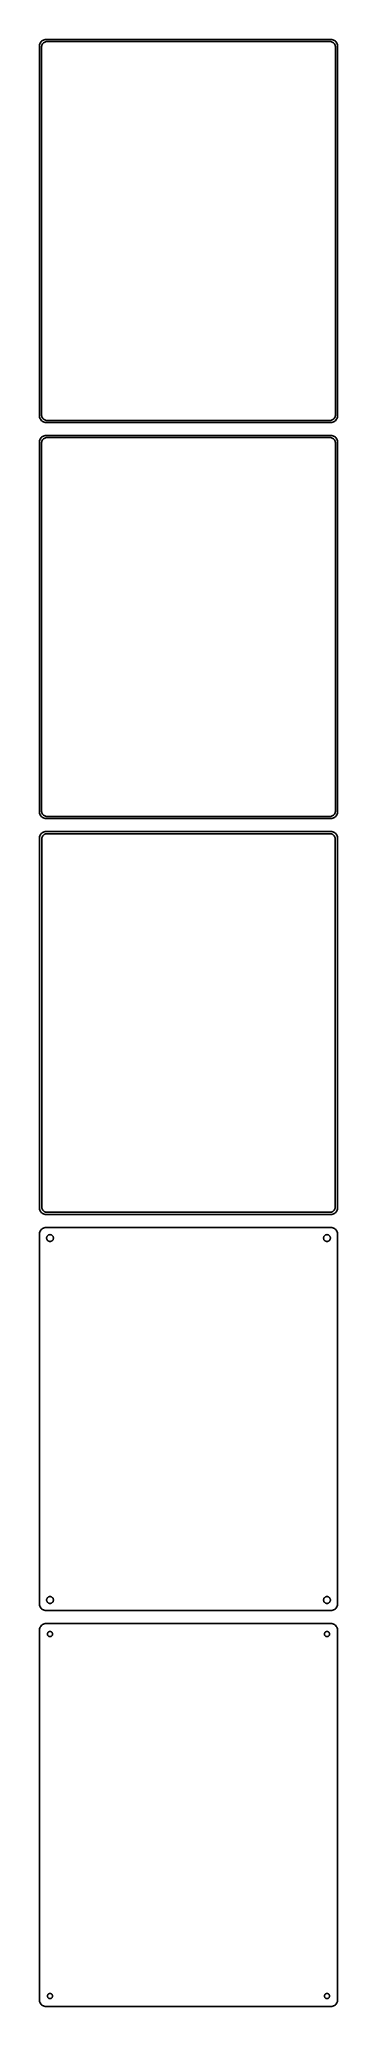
# Model space of a CAD drawing. Header units: metres. Extents: x -105 to 105, y 981 to 2367.
import ezdxf

# ---------------------------------------------------------------- set-up
doc = ezdxf.new("R2010")
doc.units = ezdxf.units.M

msp = doc.modelspace()

# ---------------------------------------------------------------- linework, layer by layer
for p, q in [((-104.961, 2362.63), (-105, 2362)), ((-105, 2362), (-105, 2102)), ((-104.843, 2363.24), (-104.961, 2362.63)), ((-104.649, 2363.84), (-104.843, 2363.24)), ((-104.382, 2364.41), (-104.649, 2363.84)), ((-104.045, 2364.94), (-104.382, 2364.41)), ((-103.645, 2365.42), (-104.045, 2364.94)), ((-103.187, 2365.85), (-103.645, 2365.42)), ((-103.5, 2361.5), (-103.468, 2362)), ((-103.5, 2102.5), (-103.5, 2361.5)), ((-103.468, 2362), (-103.374, 2362.49)), ((-103.374, 2362.49), (-103.219, 2362.97)), ((-103.219, 2362.97), (-103.005, 2363.43)), ((-102.679, 2366.22), (-103.187, 2365.85)), ((-103.005, 2363.43), (-102.736, 2363.85)), ((-102.736, 2363.85), (-102.416, 2364.24)), ((-102.129, 2366.52), (-102.679, 2366.22)), ((-102.416, 2364.24), (-102.05, 2364.58)), ((-101.545, 2366.76), (-102.129, 2366.52)), ((-102.05, 2364.58), (-101.643, 2364.88)), ((-101.643, 2364.88), (-101.203, 2365.12)), ((-100.937, 2366.91), (-101.545, 2366.76)), ((-101.203, 2365.12), (-100.736, 2365.3)), ((-100.314, 2366.99), (-100.937, 2366.91)), ((-100.736, 2365.3), (-100.25, 2365.43)), ((100.314, 2366.99), (-100.314, 2366.99)), ((-100.25, 2365.43), (-99.7512, 2365.49)), ((-99.7512, 2365.49), (99.7512, 2365.49)), ((99.7512, 2365.49), (100.25, 2365.43)), ((100.25, 2365.43), (100.736, 2365.3)), ((100.937, 2366.91), (100.314, 2366.99)), ((100.736, 2365.3), (101.203, 2365.12)), ((101.545, 2366.76), (100.937, 2366.91)), ((101.203, 2365.12), (101.643, 2364.88)), ((102.129, 2366.52), (101.545, 2366.76)), ((101.643, 2364.88), (102.05, 2364.58)), ((102.05, 2364.58), (102.416, 2364.24)), ((102.679, 2366.22), (102.129, 2366.52)), ((102.416, 2364.24), (102.736, 2363.85)), ((103.187, 2365.85), (102.679, 2366.22)), ((102.736, 2363.85), (103.005, 2363.43)), ((103.005, 2363.43), (103.219, 2362.97)), ((103.645, 2365.42), (103.187, 2365.85)), ((103.219, 2362.97), (103.374, 2362.49)), ((103.374, 2362.49), (103.468, 2362)), ((103.468, 2362), (103.5, 2361.5)), ((103.5, 2361.5), (103.5, 2102.5)), ((104.045, 2364.94), (103.645, 2365.42)), ((104.382, 2364.41), (104.045, 2364.94)), ((104.649, 2363.84), (104.382, 2364.41)), ((104.843, 2363.24), (104.649, 2363.84)), ((104.961, 2362.63), (104.843, 2363.24)), ((105, 2362), (104.961, 2362.63)), ((105, 2102), (105, 2362)), ((-105, 2102), (-104.961, 2101.37)), ((-104.961, 2101.37), (-104.843, 2100.76)), ((-104.843, 2100.76), (-104.649, 2100.16)), ((-104.649, 2100.16), (-104.382, 2099.59)), ((-104.382, 2099.59), (-104.045, 2099.06)), ((-104.045, 2099.06), (-103.645, 2098.58)), ((-103.645, 2098.58), (-103.187, 2098.15)), ((-103.468, 2102), (-103.5, 2102.5)), ((-103.374, 2101.51), (-103.468, 2102)), ((-103.219, 2101.03), (-103.374, 2101.51)), ((-103.005, 2100.57), (-103.219, 2101.03)), ((-103.187, 2098.15), (-102.679, 2097.78)), ((-102.736, 2100.15), (-103.005, 2100.57)), ((-102.416, 2099.76), (-102.736, 2100.15)), ((-102.679, 2097.78), (-102.129, 2097.48)), ((-102.05, 2099.42), (-102.416, 2099.76)), ((-102.129, 2097.48), (-101.545, 2097.24)), ((-101.643, 2099.12), (-102.05, 2099.42)), ((-101.203, 2098.88), (-101.643, 2099.12)), ((-101.545, 2097.24), (-100.937, 2097.09)), ((-100.736, 2098.7), (-101.203, 2098.88)), ((-100.937, 2097.09), (-100.314, 2097.01)), ((-100.25, 2098.57), (-100.736, 2098.7)), ((-100.314, 2097.01), (100.314, 2097.01)), ((-99.7512, 2098.51), (-100.25, 2098.57)), ((99.7512, 2098.51), (-99.7512, 2098.51)), ((100.25, 2098.57), (99.7512, 2098.51)), ((100.736, 2098.7), (100.25, 2098.57)), ((100.314, 2097.01), (100.937, 2097.09)), ((101.203, 2098.88), (100.736, 2098.7)), ((100.937, 2097.09), (101.545, 2097.24)), ((101.643, 2099.12), (101.203, 2098.88)), ((101.545, 2097.24), (102.129, 2097.48)), ((102.05, 2099.42), (101.643, 2099.12)), ((102.416, 2099.76), (102.05, 2099.42)), ((102.129, 2097.48), (102.679, 2097.78)), ((102.736, 2100.15), (102.416, 2099.76)), ((102.679, 2097.78), (103.187, 2098.15)), ((103.005, 2100.57), (102.736, 2100.15)), ((103.219, 2101.03), (103.005, 2100.57)), ((103.187, 2098.15), (103.645, 2098.58)), ((103.374, 2101.51), (103.219, 2101.03)), ((103.468, 2102), (103.374, 2101.51)), ((103.5, 2102.5), (103.468, 2102)), ((103.645, 2098.58), (104.045, 2099.06)), ((104.045, 2099.06), (104.382, 2099.59)), ((104.382, 2099.59), (104.649, 2100.16)), ((104.649, 2100.16), (104.843, 2100.76)), ((104.843, 2100.76), (104.961, 2101.37)), ((104.961, 2101.37), (105, 2102)), ((-104.961, 2083.63), (-105, 2083)), ((-105, 2083), (-105, 1823)), ((-104.843, 2084.24), (-104.961, 2083.63)), ((-104.649, 2084.84), (-104.843, 2084.24)), ((-104.382, 2085.41), (-104.649, 2084.84)), ((-104.045, 2085.94), (-104.382, 2085.41)), ((-103.645, 2086.42), (-104.045, 2085.94)), ((-103.187, 2086.85), (-103.645, 2086.42)), ((-103.5, 2082.5), (-103.468, 2083)), ((-103.5, 1823.5), (-103.5, 2082.5)), ((-103.468, 2083), (-103.374, 2083.49)), ((-103.374, 2083.49), (-103.219, 2083.97)), ((-103.219, 2083.97), (-103.005, 2084.43)), ((-102.679, 2087.22), (-103.187, 2086.85)), ((-103.005, 2084.43), (-102.736, 2084.85)), ((-102.736, 2084.85), (-102.416, 2085.24)), ((-102.129, 2087.52), (-102.679, 2087.22)), ((-102.416, 2085.24), (-102.05, 2085.58)), ((-101.545, 2087.76), (-102.129, 2087.52)), ((-102.05, 2085.58), (-101.643, 2085.88)), ((-101.643, 2085.88), (-101.203, 2086.12)), ((-100.937, 2087.91), (-101.545, 2087.76)), ((-101.203, 2086.12), (-100.736, 2086.3)), ((-100.314, 2087.99), (-100.937, 2087.91)), ((-100.736, 2086.3), (-100.25, 2086.43)), ((100.314, 2087.99), (-100.314, 2087.99)), ((-100.25, 2086.43), (-99.7512, 2086.49)), ((-99.7512, 2086.49), (99.7512, 2086.49)), ((99.7512, 2086.49), (100.25, 2086.43)), ((100.25, 2086.43), (100.736, 2086.3)), ((100.937, 2087.91), (100.314, 2087.99)), ((100.736, 2086.3), (101.203, 2086.12)), ((101.545, 2087.76), (100.937, 2087.91)), ((101.203, 2086.12), (101.643, 2085.88)), ((102.129, 2087.52), (101.545, 2087.76)), ((101.643, 2085.88), (102.05, 2085.58)), ((102.05, 2085.58), (102.416, 2085.24)), ((102.679, 2087.22), (102.129, 2087.52)), ((102.416, 2085.24), (102.736, 2084.85)), ((103.187, 2086.85), (102.679, 2087.22)), ((102.736, 2084.85), (103.005, 2084.43)), ((103.005, 2084.43), (103.219, 2083.97)), ((103.645, 2086.42), (103.187, 2086.85)), ((103.219, 2083.97), (103.374, 2083.49)), ((103.374, 2083.49), (103.468, 2083)), ((103.468, 2083), (103.5, 2082.5)), ((103.5, 2082.5), (103.5, 1823.5)), ((104.045, 2085.94), (103.645, 2086.42)), ((104.382, 2085.41), (104.045, 2085.94)), ((104.649, 2084.84), (104.382, 2085.41)), ((104.843, 2084.24), (104.649, 2084.84)), ((104.961, 2083.63), (104.843, 2084.24)), ((105, 2083), (104.961, 2083.63)), ((105, 1823), (105, 2083)), ((-105, 1823), (-104.961, 1822.37)), ((-104.961, 1822.37), (-104.843, 1821.76)), ((-104.843, 1821.76), (-104.649, 1821.16)), ((-104.649, 1821.16), (-104.382, 1820.59)), ((-104.382, 1820.59), (-104.045, 1820.06)), ((-104.045, 1820.06), (-103.645, 1819.58)), ((-103.645, 1819.58), (-103.187, 1819.15)), ((-103.468, 1823), (-103.5, 1823.5)), ((-103.374, 1822.51), (-103.468, 1823)), ((-103.219, 1822.03), (-103.374, 1822.51)), ((-103.005, 1821.57), (-103.219, 1822.03)), ((-103.187, 1819.15), (-102.679, 1818.78)), ((-102.736, 1821.15), (-103.005, 1821.57)), ((-102.416, 1820.76), (-102.736, 1821.15)), ((-102.679, 1818.78), (-102.129, 1818.48)), ((-102.05, 1820.42), (-102.416, 1820.76)), ((-102.129, 1818.48), (-101.545, 1818.24)), ((-101.643, 1820.12), (-102.05, 1820.42)), ((-101.203, 1819.88), (-101.643, 1820.12)), ((-101.545, 1818.24), (-100.937, 1818.09)), ((-100.736, 1819.7), (-101.203, 1819.88)), ((-100.937, 1818.09), (-100.314, 1818.01)), ((-100.25, 1819.57), (-100.736, 1819.7)), ((-100.314, 1818.01), (100.314, 1818.01)), ((-99.7512, 1819.51), (-100.25, 1819.57)), ((99.7512, 1819.51), (-99.7512, 1819.51)), ((100.25, 1819.57), (99.7512, 1819.51)), ((100.736, 1819.7), (100.25, 1819.57)), ((100.314, 1818.01), (100.937, 1818.09)), ((101.203, 1819.88), (100.736, 1819.7)), ((100.937, 1818.09), (101.545, 1818.24)), ((101.643, 1820.12), (101.203, 1819.88)), ((101.545, 1818.24), (102.129, 1818.48)), ((102.05, 1820.42), (101.643, 1820.12)), ((102.416, 1820.76), (102.05, 1820.42)), ((102.129, 1818.48), (102.679, 1818.78)), ((102.736, 1821.15), (102.416, 1820.76)), ((102.679, 1818.78), (103.187, 1819.15)), ((103.005, 1821.57), (102.736, 1821.15)), ((103.219, 1822.03), (103.005, 1821.57)), ((103.187, 1819.15), (103.645, 1819.58)), ((103.374, 1822.51), (103.219, 1822.03)), ((103.468, 1823), (103.374, 1822.51)), ((103.5, 1823.5), (103.468, 1823)), ((103.645, 1819.58), (104.045, 1820.06)), ((104.045, 1820.06), (104.382, 1820.59)), ((104.382, 1820.59), (104.649, 1821.16)), ((104.649, 1821.16), (104.843, 1821.76)), ((104.843, 1821.76), (104.961, 1822.37)), ((104.961, 1822.37), (105, 1823)), ((-104.961, 1804.63), (-105, 1804)), ((-105, 1804), (-105, 1544)), ((-104.843, 1805.24), (-104.961, 1804.63)), ((-104.649, 1805.84), (-104.843, 1805.24)), ((-104.382, 1806.41), (-104.649, 1805.84)), ((-104.045, 1806.94), (-104.382, 1806.41)), ((-103.645, 1807.42), (-104.045, 1806.94)), ((-103.187, 1807.85), (-103.645, 1807.42)), ((-103.373, 1803.5), (-103.342, 1803.99)), ((-103.373, 1544.5), (-103.373, 1803.5)), ((-103.342, 1803.99), (-103.251, 1804.46)), ((-103.251, 1804.46), (-103.101, 1804.93)), ((-102.679, 1808.22), (-103.187, 1807.85)), ((-103.101, 1804.93), (-102.894, 1805.37)), ((-102.894, 1805.37), (-102.633, 1805.78)), ((-102.129, 1808.52), (-102.679, 1808.22)), ((-102.633, 1805.78), (-102.323, 1806.15)), ((-102.323, 1806.15), (-101.969, 1806.48)), ((-101.545, 1808.76), (-102.129, 1808.52)), ((-101.969, 1806.48), (-101.575, 1806.77)), ((-101.575, 1806.77), (-101.149, 1807)), ((-100.937, 1808.91), (-101.545, 1808.76)), ((-101.149, 1807), (-100.697, 1807.18)), ((-100.314, 1808.99), (-100.937, 1808.91)), ((-100.697, 1807.18), (-100.226, 1807.3)), ((100.314, 1808.99), (-100.314, 1808.99)), ((-100.226, 1807.3), (-99.7432, 1807.36)), ((-99.7432, 1807.36), (99.7432, 1807.36)), ((99.7432, 1807.36), (100.226, 1807.3)), ((100.226, 1807.3), (100.697, 1807.18)), ((100.937, 1808.91), (100.314, 1808.99)), ((100.697, 1807.18), (101.149, 1807)), ((101.545, 1808.76), (100.937, 1808.91)), ((101.149, 1807), (101.575, 1806.77)), ((102.129, 1808.52), (101.545, 1808.76)), ((101.575, 1806.77), (101.969, 1806.48)), ((101.969, 1806.48), (102.323, 1806.15)), ((102.679, 1808.22), (102.129, 1808.52)), ((102.323, 1806.15), (102.633, 1805.78)), ((102.633, 1805.78), (102.894, 1805.37)), ((103.187, 1807.85), (102.679, 1808.22)), ((102.894, 1805.37), (103.101, 1804.93)), ((103.101, 1804.93), (103.251, 1804.46)), ((103.645, 1807.42), (103.187, 1807.85)), ((103.251, 1804.46), (103.342, 1803.99)), ((103.342, 1803.99), (103.373, 1803.5)), ((103.373, 1803.5), (103.373, 1544.5)), ((104.045, 1806.94), (103.645, 1807.42)), ((104.382, 1806.41), (104.045, 1806.94)), ((104.649, 1805.84), (104.382, 1806.41)), ((104.843, 1805.24), (104.649, 1805.84)), ((104.961, 1804.63), (104.843, 1805.24)), ((105, 1804), (104.961, 1804.63)), ((105, 1544), (105, 1804)), ((-105, 1544), (-104.961, 1543.37)), ((-104.961, 1543.37), (-104.843, 1542.76)), ((-104.843, 1542.76), (-104.649, 1542.16)), ((-104.649, 1542.16), (-104.382, 1541.59)), ((-104.382, 1541.59), (-104.045, 1541.06)), ((-104.045, 1541.06), (-103.645, 1540.58)), ((-103.645, 1540.58), (-103.187, 1540.15)), ((-103.342, 1544.01), (-103.373, 1544.5)), ((-103.251, 1543.54), (-103.342, 1544.01)), ((-103.101, 1543.07), (-103.251, 1543.54)), ((-103.187, 1540.15), (-102.679, 1539.78)), ((-102.894, 1542.63), (-103.101, 1543.07)), ((-102.633, 1542.22), (-102.894, 1542.63)), ((-102.679, 1539.78), (-102.129, 1539.48)), ((-102.323, 1541.85), (-102.633, 1542.22)), ((-101.969, 1541.52), (-102.323, 1541.85)), ((-102.129, 1539.48), (-101.545, 1539.24)), ((-101.575, 1541.23), (-101.969, 1541.52)), ((-101.149, 1541), (-101.575, 1541.23)), ((-101.545, 1539.24), (-100.937, 1539.09)), ((-100.697, 1540.82), (-101.149, 1541)), ((-100.937, 1539.09), (-100.314, 1539.01)), ((-100.226, 1540.7), (-100.697, 1540.82)), ((-100.314, 1539.01), (100.314, 1539.01)), ((-99.7432, 1540.64), (-100.226, 1540.7)), ((99.7432, 1540.64), (-99.7432, 1540.64)), ((100.226, 1540.7), (99.7432, 1540.64)), ((100.697, 1540.82), (100.226, 1540.7)), ((100.314, 1539.01), (100.937, 1539.09)), ((101.149, 1541), (100.697, 1540.82)), ((100.937, 1539.09), (101.545, 1539.24)), ((101.575, 1541.23), (101.149, 1541)), ((101.545, 1539.24), (102.129, 1539.48)), ((101.969, 1541.52), (101.575, 1541.23)), ((102.323, 1541.85), (101.969, 1541.52)), ((102.129, 1539.48), (102.679, 1539.78)), ((102.633, 1542.22), (102.323, 1541.85)), ((102.894, 1542.63), (102.633, 1542.22)), ((102.679, 1539.78), (103.187, 1540.15)), ((103.101, 1543.07), (102.894, 1542.63)), ((103.251, 1543.54), (103.101, 1543.07)), ((103.187, 1540.15), (103.645, 1540.58)), ((103.342, 1544.01), (103.251, 1543.54)), ((103.373, 1544.5), (103.342, 1544.01)), ((103.645, 1540.58), (104.045, 1541.06)), ((104.045, 1541.06), (104.382, 1541.59)), ((104.382, 1541.59), (104.649, 1542.16)), ((104.649, 1542.16), (104.843, 1542.76)), ((104.843, 1542.76), (104.961, 1543.37)), ((104.961, 1543.37), (105, 1544)), ((-104.961, 1525.63), (-105, 1525)), ((-105, 1525), (-105, 1265)), ((-104.843, 1526.24), (-104.961, 1525.63)), ((-104.649, 1526.84), (-104.843, 1526.24)), ((-104.382, 1527.41), (-104.649, 1526.84)), ((-104.045, 1527.94), (-104.382, 1527.41)), ((-103.645, 1528.42), (-104.045, 1527.94)), ((-103.187, 1528.85), (-103.645, 1528.42)), ((-102.679, 1529.22), (-103.187, 1528.85)), ((-102.129, 1529.52), (-102.679, 1529.22)), ((-101.545, 1529.76), (-102.129, 1529.52)), ((-100.937, 1529.91), (-101.545, 1529.76)), ((-100.314, 1529.99), (-100.937, 1529.91)), ((100.314, 1529.99), (-100.314, 1529.99)), ((-98.786, 1524.53), (-98.5219, 1524.67)), ((-98.5219, 1524.67), (-98.2416, 1524.78)), ((-98.2416, 1524.78), (-97.9497, 1524.86)), ((-97.9497, 1524.86), (-97.6507, 1524.9)), ((-97.6507, 1524.9), (-97.3493, 1524.9)), ((-97.3493, 1524.9), (-97.0503, 1524.86)), ((-97.0503, 1524.86), (-96.7584, 1524.78)), ((-96.7584, 1524.78), (-96.4781, 1524.67)), ((-96.4781, 1524.67), (-96.214, 1524.53)), ((96.214, 1524.53), (96.4781, 1524.67)), ((96.4781, 1524.67), (96.7584, 1524.78)), ((96.7584, 1524.78), (97.0503, 1524.86)), ((97.0503, 1524.86), (97.3493, 1524.9)), ((97.3493, 1524.9), (97.6507, 1524.9)), ((97.6507, 1524.9), (97.9497, 1524.86)), ((97.9497, 1524.86), (98.2416, 1524.78)), ((98.2416, 1524.78), (98.5219, 1524.67)), ((98.5219, 1524.67), (98.786, 1524.53)), ((100.937, 1529.91), (100.314, 1529.99)), ((101.545, 1529.76), (100.937, 1529.91)), ((102.129, 1529.52), (101.545, 1529.76)), ((102.679, 1529.22), (102.129, 1529.52)), ((103.187, 1528.85), (102.679, 1529.22)), ((103.645, 1528.42), (103.187, 1528.85)), ((104.045, 1527.94), (103.645, 1528.42)), ((104.382, 1527.41), (104.045, 1527.94)), ((104.649, 1526.84), (104.382, 1527.41)), ((104.843, 1526.24), (104.649, 1526.84)), ((104.961, 1525.63), (104.843, 1526.24)), ((105, 1525), (104.961, 1525.63)), ((105, 1265), (105, 1525)), ((-99.9, 1522.5), (-99.8811, 1522.8)), ((-99.8811, 1522.2), (-99.9, 1522.5)), ((-99.8811, 1522.8), (-99.8246, 1523.1)), ((-99.8246, 1521.9), (-99.8811, 1522.2)), ((-99.8246, 1523.1), (-99.7315, 1523.38)), ((-99.7315, 1521.62), (-99.8246, 1521.9)), ((-99.7315, 1523.38), (-99.6031, 1523.66)), ((-99.6031, 1521.34), (-99.7315, 1521.62)), ((-99.6031, 1523.66), (-99.4416, 1523.91)), ((-99.4416, 1521.09), (-99.6031, 1521.34)), ((-99.4416, 1523.91), (-99.2495, 1524.14)), ((-99.2495, 1520.86), (-99.4416, 1521.09)), ((-99.2495, 1524.14), (-99.0298, 1524.35)), ((-99.0298, 1520.65), (-99.2495, 1520.86)), ((-99.0298, 1524.35), (-98.786, 1524.53)), ((-98.786, 1520.47), (-99.0298, 1520.65)), ((-98.5219, 1520.33), (-98.786, 1520.47)), ((-98.2416, 1520.22), (-98.5219, 1520.33)), ((-97.9497, 1520.14), (-98.2416, 1520.22)), ((-97.6507, 1520.1), (-97.9497, 1520.14)), ((-97.3493, 1520.1), (-97.6507, 1520.1)), ((-97.0503, 1520.14), (-97.3493, 1520.1)), ((-96.7584, 1520.22), (-97.0503, 1520.14)), ((-96.4781, 1520.33), (-96.7584, 1520.22)), ((-96.214, 1520.47), (-96.4781, 1520.33)), ((-96.214, 1524.53), (-95.9702, 1524.35)), ((-95.9702, 1520.65), (-96.214, 1520.47)), ((-95.9702, 1524.35), (-95.7505, 1524.14)), ((-95.7505, 1520.86), (-95.9702, 1520.65)), ((-95.7505, 1524.14), (-95.5583, 1523.91)), ((-95.5583, 1521.09), (-95.7505, 1520.86)), ((-95.5583, 1523.91), (-95.3969, 1523.66)), ((-95.3969, 1521.34), (-95.5583, 1521.09)), ((-95.3969, 1523.66), (-95.2685, 1523.38)), ((-95.2685, 1521.62), (-95.3969, 1521.34)), ((-95.2685, 1523.38), (-95.1754, 1523.1)), ((-95.1754, 1521.9), (-95.2685, 1521.62)), ((-95.1754, 1523.1), (-95.1189, 1522.8)), ((-95.1189, 1522.2), (-95.1754, 1521.9)), ((-95.1189, 1522.8), (-95.1, 1522.5)), ((-95.1, 1522.5), (-95.1189, 1522.2)), ((95.1, 1522.5), (95.1189, 1522.8)), ((95.1189, 1522.2), (95.1, 1522.5)), ((95.1189, 1522.8), (95.1754, 1523.1)), ((95.1754, 1521.9), (95.1189, 1522.2)), ((95.1754, 1523.1), (95.2685, 1523.38)), ((95.2685, 1521.62), (95.1754, 1521.9)), ((95.2685, 1523.38), (95.3969, 1523.66)), ((95.3969, 1521.34), (95.2685, 1521.62)), ((95.3969, 1523.66), (95.5583, 1523.91)), ((95.5583, 1521.09), (95.3969, 1521.34)), ((95.5583, 1523.91), (95.7505, 1524.14)), ((95.7505, 1520.86), (95.5583, 1521.09)), ((95.7505, 1524.14), (95.9702, 1524.35)), ((95.9702, 1520.65), (95.7505, 1520.86)), ((95.9702, 1524.35), (96.214, 1524.53)), ((96.214, 1520.47), (95.9702, 1520.65)), ((96.4781, 1520.33), (96.214, 1520.47)), ((96.7584, 1520.22), (96.4781, 1520.33)), ((97.0503, 1520.14), (96.7584, 1520.22)), ((97.3493, 1520.1), (97.0503, 1520.14)), ((97.6507, 1520.1), (97.3493, 1520.1)), ((97.9497, 1520.14), (97.6507, 1520.1)), ((98.2416, 1520.22), (97.9497, 1520.14)), ((98.5219, 1520.33), (98.2416, 1520.22)), ((98.786, 1520.47), (98.5219, 1520.33)), ((98.786, 1524.53), (99.0298, 1524.35)), ((99.0298, 1520.65), (98.786, 1520.47)), ((99.0298, 1524.35), (99.2495, 1524.14)), ((99.2495, 1520.86), (99.0298, 1520.65)), ((99.2495, 1524.14), (99.4416, 1523.91)), ((99.4416, 1521.09), (99.2495, 1520.86)), ((99.4416, 1523.91), (99.6031, 1523.66)), ((99.6031, 1521.34), (99.4416, 1521.09)), ((99.6031, 1523.66), (99.7315, 1523.38)), ((99.7315, 1521.62), (99.6031, 1521.34)), ((99.7315, 1523.38), (99.8246, 1523.1)), ((99.8246, 1521.9), (99.7315, 1521.62)), ((99.8246, 1523.1), (99.8811, 1522.8)), ((99.8811, 1522.2), (99.8246, 1521.9)), ((99.8811, 1522.8), (99.9, 1522.5)), ((99.9, 1522.5), (99.8811, 1522.2)), ((-105, 1265), (-104.961, 1264.37)), ((-104.961, 1264.37), (-104.843, 1263.76)), ((-104.843, 1263.76), (-104.649, 1263.16)), ((-104.649, 1263.16), (-104.382, 1262.59)), ((-104.382, 1262.59), (-104.045, 1262.06)), ((-104.045, 1262.06), (-103.645, 1261.58)), ((-103.645, 1261.58), (-103.187, 1261.15)), ((-99.9, 1267.5), (-99.8811, 1267.8)), ((-99.8811, 1267.2), (-99.9, 1267.5)), ((-99.8811, 1267.8), (-99.8246, 1268.1)), ((-99.8246, 1266.9), (-99.8811, 1267.2)), ((-99.8246, 1268.1), (-99.7315, 1268.38)), ((-99.7315, 1266.62), (-99.8246, 1266.9)), ((-99.7315, 1268.38), (-99.6031, 1268.66)), ((-99.6031, 1266.34), (-99.7315, 1266.62)), ((-99.6031, 1268.66), (-99.4416, 1268.91)), ((-99.4416, 1266.09), (-99.6031, 1266.34)), ((-99.4416, 1268.91), (-99.2495, 1269.14)), ((-99.2495, 1265.86), (-99.4416, 1266.09)), ((-99.2495, 1269.14), (-99.0298, 1269.35)), ((-99.0298, 1265.65), (-99.2495, 1265.86)), ((-99.0298, 1269.35), (-98.786, 1269.53)), ((-98.786, 1265.47), (-99.0298, 1265.65)), ((-98.786, 1269.53), (-98.5219, 1269.67)), ((-98.5219, 1265.33), (-98.786, 1265.47)), ((-98.5219, 1269.67), (-98.2416, 1269.78)), ((-98.2416, 1265.22), (-98.5219, 1265.33)), ((-98.2416, 1269.78), (-97.9497, 1269.86)), ((-97.9497, 1265.14), (-98.2416, 1265.22)), ((-97.9497, 1269.86), (-97.6507, 1269.9)), ((-97.6507, 1265.1), (-97.9497, 1265.14)), ((-97.6507, 1269.9), (-97.3493, 1269.9)), ((-97.3493, 1265.1), (-97.6507, 1265.1)), ((-97.3493, 1269.9), (-97.0503, 1269.86)), ((-97.0503, 1265.14), (-97.3493, 1265.1)), ((-97.0503, 1269.86), (-96.7584, 1269.78)), ((-96.7584, 1265.22), (-97.0503, 1265.14)), ((-96.7584, 1269.78), (-96.4781, 1269.67)), ((-96.4781, 1265.33), (-96.7584, 1265.22)), ((-96.4781, 1269.67), (-96.214, 1269.53)), ((-96.214, 1265.47), (-96.4781, 1265.33)), ((-96.214, 1269.53), (-95.9702, 1269.35)), ((-95.9702, 1265.65), (-96.214, 1265.47)), ((-95.9702, 1269.35), (-95.7505, 1269.14)), ((-95.7505, 1265.86), (-95.9702, 1265.65)), ((-95.7505, 1269.14), (-95.5583, 1268.91)), ((-95.5583, 1266.09), (-95.7505, 1265.86)), ((-95.5583, 1268.91), (-95.3969, 1268.66)), ((-95.3969, 1266.34), (-95.5583, 1266.09)), ((-95.3969, 1268.66), (-95.2685, 1268.38)), ((-95.2685, 1266.62), (-95.3969, 1266.34)), ((-95.2685, 1268.38), (-95.1754, 1268.1)), ((-95.1754, 1266.9), (-95.2685, 1266.62)), ((-95.1754, 1268.1), (-95.1189, 1267.8)), ((-95.1189, 1267.2), (-95.1754, 1266.9)), ((-95.1189, 1267.8), (-95.1, 1267.5)), ((-95.1, 1267.5), (-95.1189, 1267.2)), ((95.1, 1267.5), (95.1189, 1267.8)), ((95.1189, 1267.2), (95.1, 1267.5)), ((95.1189, 1267.8), (95.1754, 1268.1)), ((95.1754, 1266.9), (95.1189, 1267.2)), ((95.1754, 1268.1), (95.2685, 1268.38)), ((95.2685, 1266.62), (95.1754, 1266.9)), ((95.2685, 1268.38), (95.3969, 1268.66)), ((95.3969, 1266.34), (95.2685, 1266.62)), ((95.3969, 1268.66), (95.5583, 1268.91)), ((95.5583, 1266.09), (95.3969, 1266.34)), ((95.5583, 1268.91), (95.7505, 1269.14)), ((95.7505, 1265.86), (95.5583, 1266.09)), ((95.7505, 1269.14), (95.9702, 1269.35)), ((95.9702, 1265.65), (95.7505, 1265.86)), ((95.9702, 1269.35), (96.214, 1269.53)), ((96.214, 1265.47), (95.9702, 1265.65)), ((96.214, 1269.53), (96.4781, 1269.67)), ((96.4781, 1265.33), (96.214, 1265.47)), ((96.4781, 1269.67), (96.7584, 1269.78)), ((96.7584, 1265.22), (96.4781, 1265.33)), ((96.7584, 1269.78), (97.0503, 1269.86)), ((97.0503, 1265.14), (96.7584, 1265.22)), ((97.0503, 1269.86), (97.3493, 1269.9)), ((97.3493, 1265.1), (97.0503, 1265.14)), ((97.3493, 1269.9), (97.6507, 1269.9)), ((97.6507, 1265.1), (97.3493, 1265.1)), ((97.6507, 1269.9), (97.9497, 1269.86)), ((97.9497, 1265.14), (97.6507, 1265.1)), ((97.9497, 1269.86), (98.2416, 1269.78)), ((98.2416, 1265.22), (97.9497, 1265.14)), ((98.2416, 1269.78), (98.5219, 1269.67)), ((98.5219, 1265.33), (98.2416, 1265.22)), ((98.5219, 1269.67), (98.786, 1269.53)), ((98.786, 1265.47), (98.5219, 1265.33)), ((98.786, 1269.53), (99.0298, 1269.35)), ((99.0298, 1265.65), (98.786, 1265.47)), ((99.0298, 1269.35), (99.2495, 1269.14)), ((99.2495, 1265.86), (99.0298, 1265.65)), ((99.2495, 1269.14), (99.4416, 1268.91)), ((99.4416, 1266.09), (99.2495, 1265.86)), ((99.4416, 1268.91), (99.6031, 1268.66)), ((99.6031, 1266.34), (99.4416, 1266.09)), ((99.6031, 1268.66), (99.7315, 1268.38)), ((99.7315, 1266.62), (99.6031, 1266.34)), ((99.7315, 1268.38), (99.8246, 1268.1)), ((99.8246, 1266.9), (99.7315, 1266.62)), ((99.8246, 1268.1), (99.8811, 1267.8)), ((99.8811, 1267.2), (99.8246, 1266.9)), ((99.8811, 1267.8), (99.9, 1267.5)), ((99.9, 1267.5), (99.8811, 1267.2)), ((103.187, 1261.15), (103.645, 1261.58)), ((103.645, 1261.58), (104.045, 1262.06)), ((104.045, 1262.06), (104.382, 1262.59)), ((104.382, 1262.59), (104.649, 1263.16)), ((104.649, 1263.16), (104.843, 1263.76)), ((104.843, 1263.76), (104.961, 1264.37)), ((104.961, 1264.37), (105, 1265)), ((-104.649, 1247.84), (-104.843, 1247.24)), ((-104.382, 1248.41), (-104.649, 1247.84)), ((-104.045, 1248.94), (-104.382, 1248.41)), ((-103.645, 1249.42), (-104.045, 1248.94)), ((-103.187, 1249.85), (-103.645, 1249.42)), ((-103.187, 1261.15), (-102.679, 1260.78)), ((-102.679, 1250.22), (-103.187, 1249.85)), ((-102.679, 1260.78), (-102.129, 1260.48)), ((-102.129, 1250.52), (-102.679, 1250.22)), ((-102.129, 1260.48), (-101.545, 1260.24)), ((-101.545, 1250.76), (-102.129, 1250.52)), ((-101.545, 1260.24), (-100.937, 1260.09)), ((-100.937, 1250.91), (-101.545, 1250.76)), ((-100.937, 1260.09), (-100.314, 1260.01)), ((-100.314, 1250.99), (-100.937, 1250.91)), ((-100.314, 1260.01), (100.314, 1260.01)), ((100.314, 1250.99), (-100.314, 1250.99)), ((100.314, 1260.01), (100.937, 1260.09)), ((100.937, 1250.91), (100.314, 1250.99)), ((100.937, 1260.09), (101.545, 1260.24)), ((101.545, 1250.76), (100.937, 1250.91)), ((101.545, 1260.24), (102.129, 1260.48)), ((102.129, 1250.52), (101.545, 1250.76)), ((102.129, 1260.48), (102.679, 1260.78)), ((102.679, 1250.22), (102.129, 1250.52)), ((102.679, 1260.78), (103.187, 1261.15)), ((103.187, 1249.85), (102.679, 1250.22)), ((103.645, 1249.42), (103.187, 1249.85)), ((104.045, 1248.94), (103.645, 1249.42)), ((104.382, 1248.41), (104.045, 1248.94)), ((104.649, 1247.84), (104.382, 1248.41)), ((104.843, 1247.24), (104.649, 1247.84)), ((-104.961, 1246.63), (-105, 1246)), ((-105, 1246), (-105, 986)), ((-104.843, 1247.24), (-104.961, 1246.63)), ((-99.3, 1243.5), (-99.2858, 1243.73)), ((-99.2858, 1243.27), (-99.3, 1243.5)), ((-99.2858, 1243.73), (-99.2434, 1243.95)), ((-99.2434, 1243.05), (-99.2858, 1243.27)), ((-99.2434, 1243.95), (-99.1736, 1244.16)), ((-99.1736, 1242.84), (-99.2434, 1243.05)), ((-99.1736, 1244.16), (-99.0773, 1244.37)), ((-99.0773, 1242.63), (-99.1736, 1242.84)), ((-99.0773, 1244.37), (-98.9562, 1244.56)), ((-98.9562, 1242.44), (-99.0773, 1242.63)), ((-98.9562, 1244.56), (-98.8121, 1244.73)), ((-98.8121, 1242.27), (-98.9562, 1242.44)), ((-98.8121, 1244.73), (-98.6474, 1244.89)), ((-98.6474, 1242.11), (-98.8121, 1242.27)), ((-98.6474, 1244.89), (-98.4645, 1245.02)), ((-98.4645, 1241.98), (-98.6474, 1242.11)), ((-98.4645, 1245.02), (-98.2664, 1245.13)), ((-98.2664, 1241.87), (-98.4645, 1241.98)), ((-98.2664, 1245.13), (-98.0562, 1245.21)), ((-98.0562, 1241.79), (-98.2664, 1241.87)), ((-98.0562, 1245.21), (-97.8373, 1245.27)), ((-97.8373, 1241.73), (-98.0562, 1241.79)), ((-97.8373, 1245.27), (-97.613, 1245.3)), ((-97.613, 1241.7), (-97.8373, 1241.73)), ((-97.613, 1245.3), (-97.387, 1245.3)), ((-97.387, 1241.7), (-97.613, 1241.7)), ((-97.387, 1245.3), (-97.1627, 1245.27)), ((-97.1627, 1241.73), (-97.387, 1241.7)), ((-97.1627, 1245.27), (-96.9438, 1245.21)), ((-96.9438, 1241.79), (-97.1627, 1241.73)), ((-96.9438, 1245.21), (-96.7336, 1245.13)), ((-96.7336, 1241.87), (-96.9438, 1241.79)), ((-96.7336, 1245.13), (-96.5355, 1245.02)), ((-96.5355, 1241.98), (-96.7336, 1241.87)), ((-96.5355, 1245.02), (-96.3526, 1244.89)), ((-96.3526, 1242.11), (-96.5355, 1241.98)), ((-96.3526, 1244.89), (-96.1879, 1244.73)), ((-96.1879, 1242.27), (-96.3526, 1242.11)), ((-96.1879, 1244.73), (-96.0438, 1244.56)), ((-96.0438, 1242.44), (-96.1879, 1242.27)), ((-96.0438, 1244.56), (-95.9226, 1244.37)), ((-95.9226, 1242.63), (-96.0438, 1242.44)), ((-95.9226, 1244.37), (-95.8264, 1244.16)), ((-95.8264, 1242.84), (-95.9226, 1242.63)), ((-95.8264, 1244.16), (-95.7565, 1243.95)), ((-95.7565, 1243.05), (-95.8264, 1242.84)), ((-95.7565, 1243.95), (-95.7142, 1243.73)), ((-95.7142, 1243.27), (-95.7565, 1243.05)), ((-95.7142, 1243.73), (-95.7, 1243.5)), ((-95.7, 1243.5), (-95.7142, 1243.27)), ((95.7, 1243.5), (95.7142, 1243.73)), ((95.7142, 1243.27), (95.7, 1243.5)), ((95.7142, 1243.73), (95.7565, 1243.95)), ((95.7565, 1243.05), (95.7142, 1243.27)), ((95.7565, 1243.95), (95.8264, 1244.16)), ((95.8264, 1242.84), (95.7565, 1243.05)), ((95.8264, 1244.16), (95.9226, 1244.37)), ((95.9226, 1242.63), (95.8264, 1242.84)), ((95.9226, 1244.37), (96.0438, 1244.56)), ((96.0438, 1242.44), (95.9226, 1242.63)), ((96.0438, 1244.56), (96.1879, 1244.73)), ((96.1879, 1242.27), (96.0438, 1242.44)), ((96.1879, 1244.73), (96.3526, 1244.89)), ((96.3526, 1242.11), (96.1879, 1242.27)), ((96.3526, 1244.89), (96.5355, 1245.02)), ((96.5355, 1241.98), (96.3526, 1242.11)), ((96.5355, 1245.02), (96.7336, 1245.13)), ((96.7336, 1241.87), (96.5355, 1241.98)), ((96.7336, 1245.13), (96.9438, 1245.21)), ((96.9438, 1241.79), (96.7336, 1241.87)), ((96.9438, 1245.21), (97.1627, 1245.27)), ((97.1627, 1241.73), (96.9438, 1241.79)), ((97.1627, 1245.27), (97.387, 1245.3)), ((97.387, 1241.7), (97.1627, 1241.73)), ((97.387, 1245.3), (97.613, 1245.3)), ((97.613, 1241.7), (97.387, 1241.7)), ((97.613, 1245.3), (97.8373, 1245.27)), ((97.8373, 1241.73), (97.613, 1241.7)), ((97.8373, 1245.27), (98.0562, 1245.21)), ((98.0562, 1241.79), (97.8373, 1241.73)), ((98.0562, 1245.21), (98.2664, 1245.13)), ((98.2664, 1241.87), (98.0562, 1241.79)), ((98.2664, 1245.13), (98.4645, 1245.02)), ((98.4645, 1241.98), (98.2664, 1241.87)), ((98.4645, 1245.02), (98.6474, 1244.89)), ((98.6474, 1242.11), (98.4645, 1241.98)), ((98.6474, 1244.89), (98.8121, 1244.73)), ((98.8121, 1242.27), (98.6474, 1242.11)), ((98.8121, 1244.73), (98.9562, 1244.56)), ((98.9562, 1242.44), (98.8121, 1242.27)), ((98.9562, 1244.56), (99.0773, 1244.37)), ((99.0773, 1242.63), (98.9562, 1242.44)), ((99.0773, 1244.37), (99.1736, 1244.16)), ((99.1736, 1242.84), (99.0773, 1242.63)), ((99.1736, 1244.16), (99.2434, 1243.95)), ((99.2434, 1243.05), (99.1736, 1242.84)), ((99.2434, 1243.95), (99.2858, 1243.73)), ((99.2858, 1243.27), (99.2434, 1243.05)), ((99.2858, 1243.73), (99.3, 1243.5)), ((99.3, 1243.5), (99.2858, 1243.27)), ((104.961, 1246.63), (104.843, 1247.24)), ((105, 1246), (104.961, 1246.63)), ((105, 986), (105, 1246)), ((-105, 986), (-104.961, 985.373)), ((-104.961, 985.373), (-104.843, 984.757)), ((-104.843, 984.757), (-104.649, 984.159)), ((-104.649, 984.159), (-104.382, 983.591)), ((-99.3, 988.5), (-99.2858, 988.726)), ((-99.2858, 988.274), (-99.3, 988.5)), ((-99.2858, 988.726), (-99.2434, 988.948)), ((-99.2434, 988.052), (-99.2858, 988.274)), ((-99.2434, 988.948), (-99.1736, 989.163)), ((-99.1736, 987.837), (-99.2434, 988.052)), ((-99.1736, 989.163), (-99.0773, 989.367)), ((-99.0773, 987.633), (-99.1736, 987.837)), ((-99.0773, 989.367), (-98.9562, 989.558)), ((-98.9562, 987.442), (-99.0773, 987.633)), ((-98.9562, 989.558), (-98.8121, 989.732)), ((-98.8121, 987.268), (-98.9562, 987.442)), ((-98.8121, 989.732), (-98.6474, 989.887)), ((-98.6474, 987.113), (-98.8121, 987.268)), ((-98.6474, 989.887), (-98.4645, 990.02)), ((-98.4645, 986.98), (-98.6474, 987.113)), ((-98.4645, 990.02), (-98.2664, 990.129)), ((-98.2664, 986.871), (-98.4645, 986.98)), ((-98.2664, 990.129), (-98.0562, 990.212)), ((-98.0562, 986.788), (-98.2664, 986.871)), ((-98.0562, 990.212), (-97.8373, 990.268)), ((-97.8373, 986.732), (-98.0562, 986.788)), ((-97.8373, 990.268), (-97.613, 990.296)), ((-97.613, 986.704), (-97.8373, 986.732)), ((-97.613, 990.296), (-97.387, 990.296)), ((-97.387, 986.704), (-97.613, 986.704)), ((-97.387, 990.296), (-97.1627, 990.268)), ((-97.1627, 986.732), (-97.387, 986.704)), ((-97.1627, 990.268), (-96.9438, 990.212)), ((-96.9438, 986.788), (-97.1627, 986.732)), ((-96.9438, 990.212), (-96.7336, 990.129)), ((-96.7336, 986.871), (-96.9438, 986.788)), ((-96.7336, 990.129), (-96.5355, 990.02)), ((-96.5355, 986.98), (-96.7336, 986.871)), ((-96.5355, 990.02), (-96.3526, 989.887)), ((-96.3526, 987.113), (-96.5355, 986.98)), ((-96.3526, 989.887), (-96.1879, 989.732)), ((-96.1879, 987.268), (-96.3526, 987.113)), ((-96.1879, 989.732), (-96.0438, 989.558)), ((-96.0438, 987.442), (-96.1879, 987.268)), ((-96.0438, 989.558), (-95.9226, 989.367)), ((-95.9226, 987.633), (-96.0438, 987.442)), ((-95.9226, 989.367), (-95.8264, 989.163)), ((-95.8264, 987.837), (-95.9226, 987.633)), ((-95.8264, 989.163), (-95.7565, 988.948)), ((-95.7565, 988.052), (-95.8264, 987.837)), ((-95.7565, 988.948), (-95.7142, 988.726)), ((-95.7142, 988.274), (-95.7565, 988.052)), ((-95.7142, 988.726), (-95.7, 988.5)), ((-95.7, 988.5), (-95.7142, 988.274)), ((95.7, 988.5), (95.7142, 988.726)), ((95.7142, 988.274), (95.7, 988.5)), ((95.7142, 988.726), (95.7565, 988.948)), ((95.7565, 988.052), (95.7142, 988.274)), ((95.7565, 988.948), (95.8264, 989.163)), ((95.8264, 987.837), (95.7565, 988.052)), ((95.8264, 989.163), (95.9226, 989.367)), ((95.9226, 987.633), (95.8264, 987.837)), ((95.9226, 989.367), (96.0438, 989.558)), ((96.0438, 987.442), (95.9226, 987.633)), ((96.0438, 989.558), (96.1879, 989.732)), ((96.1879, 987.268), (96.0438, 987.442)), ((96.1879, 989.732), (96.3526, 989.887)), ((96.3526, 987.113), (96.1879, 987.268)), ((96.3526, 989.887), (96.5355, 990.02)), ((96.5355, 986.98), (96.3526, 987.113)), ((96.5355, 990.02), (96.7336, 990.129)), ((96.7336, 986.871), (96.5355, 986.98)), ((96.7336, 990.129), (96.9438, 990.212)), ((96.9438, 986.788), (96.7336, 986.871)), ((96.9438, 990.212), (97.1627, 990.268)), ((97.1627, 986.732), (96.9438, 986.788)), ((97.1627, 990.268), (97.387, 990.296)), ((97.387, 986.704), (97.1627, 986.732)), ((97.387, 990.296), (97.613, 990.296)), ((97.613, 986.704), (97.387, 986.704)), ((97.613, 990.296), (97.8373, 990.268)), ((97.8373, 986.732), (97.613, 986.704)), ((97.8373, 990.268), (98.0562, 990.212)), ((98.0562, 986.788), (97.8373, 986.732)), ((98.0562, 990.212), (98.2664, 990.129)), ((98.2664, 986.871), (98.0562, 986.788)), ((98.2664, 990.129), (98.4645, 990.02)), ((98.4645, 986.98), (98.2664, 986.871)), ((98.4645, 990.02), (98.6474, 989.887)), ((98.6474, 987.113), (98.4645, 986.98)), ((98.6474, 989.887), (98.8121, 989.732)), ((98.8121, 987.268), (98.6474, 987.113)), ((98.8121, 989.732), (98.9562, 989.558)), ((98.9562, 987.442), (98.8121, 987.268)), ((98.9562, 989.558), (99.0773, 989.367)), ((99.0773, 987.633), (98.9562, 987.442)), ((99.0773, 989.367), (99.1736, 989.163)), ((99.1736, 987.837), (99.0773, 987.633)), ((99.1736, 989.163), (99.2434, 988.948)), ((99.2434, 988.052), (99.1736, 987.837)), ((99.2434, 988.948), (99.2858, 988.726)), ((99.2858, 988.274), (99.2434, 988.052)), ((99.2858, 988.726), (99.3, 988.5)), ((99.3, 988.5), (99.2858, 988.274)), ((104.382, 983.591), (104.649, 984.159)), ((104.649, 984.159), (104.843, 984.757)), ((104.843, 984.757), (104.961, 985.373)), ((104.961, 985.373), (105, 986)), ((-104.382, 983.591), (-104.045, 983.061)), ((-104.045, 983.061), (-103.645, 982.577)), ((-103.645, 982.577), (-103.187, 982.147)), ((-103.187, 982.147), (-102.679, 981.778)), ((-102.679, 981.778), (-102.129, 981.476)), ((-102.129, 981.476), (-101.545, 981.245)), ((-101.545, 981.245), (-100.937, 981.089)), ((-100.937, 981.089), (-100.314, 981.01)), ((-100.314, 981.01), (100.314, 981.01)), ((100.314, 981.01), (100.937, 981.089)), ((100.937, 981.089), (101.545, 981.245)), ((101.545, 981.245), (102.129, 981.476)), ((102.129, 981.476), (102.679, 981.778)), ((102.679, 981.778), (103.187, 982.147)), ((103.187, 982.147), (103.645, 982.577)), ((103.645, 982.577), (104.045, 983.061)), ((104.045, 983.061), (104.382, 983.591))]:
    msp.add_line(p, q)

doc.saveas('drawing.dxf')
